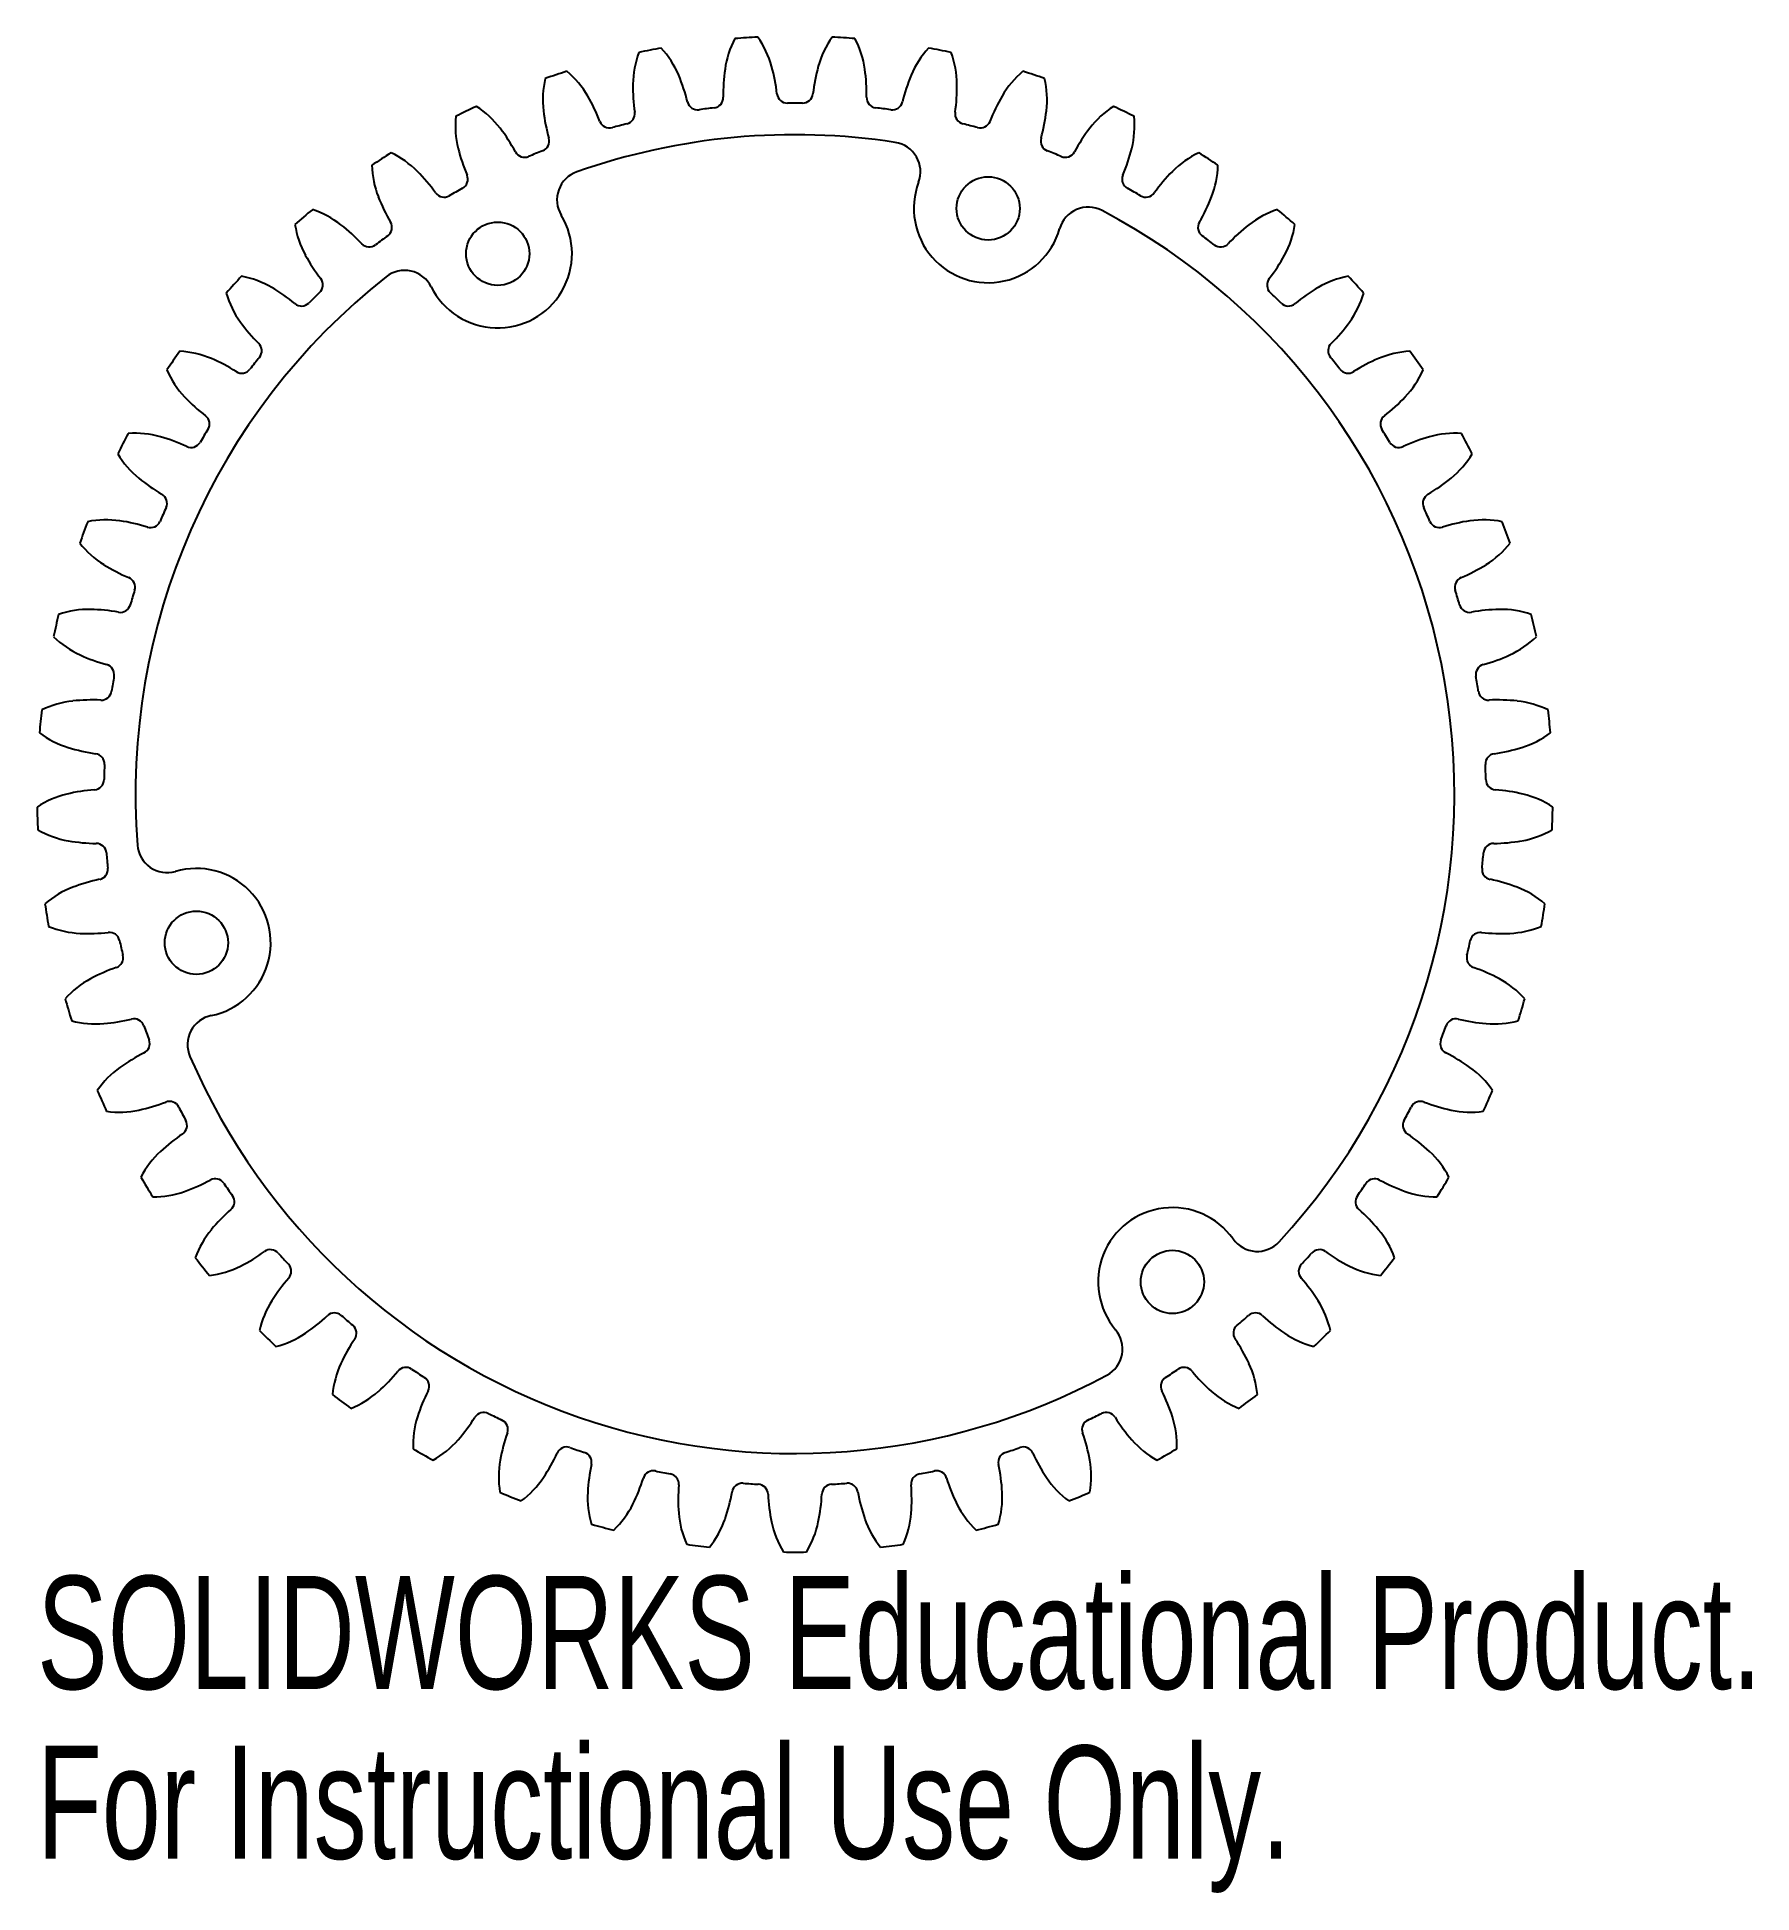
# Model space of a CAD drawing. Header units: inches. Extents: x -1.27 to 1.61, y -1.85 to 1.27.
import ezdxf

# ---------------------------------------------------------------- set-up
doc = ezdxf.new("R2010")
doc.units = ezdxf.units.IN
doc.header["$MEASUREMENT"] = 0
doc.styles.add('SLDTEXTSTYLE0', font='TXT', dxfattribs={"width": 0.7})

msp = doc.modelspace()

# ---------------------------------------------------------------- linework, layer by layer
at = {"color": 7, "linetype": 'Continuous', "lineweight": 25}
for centre in [(0.325, 0.9853), (-0.5, 0.9091), (-1.0069, -0.25), (0.635, -0.8205)]:
    msp.add_circle(centre, 0.0532, dxfattribs=at)
for centre, radius, start, end in [((0, 0), 1.275, 100.1565, 101.8843), ((-0.3404, 1.1486), 0.1571, 22.7273, 42.6389), ((0.0379, 1.1974), 0.1571, 152.055, 171.9665), ((0, 0), 1.275, 92.8096, 94.5373), ((-0.1907, 1.1827), 0.1571, 15.3804, 35.292), ((0.1907, 1.1827), 0.1571, 144.708, 164.6196), ((0, 0), 1.275, 85.4627, 87.1904), ((-0.0379, 1.1974), 0.1571, 8.0335, 27.945), ((0.3404, 1.1486), 0.1571, 137.3611, 157.2727), ((0, 0), 1.275, 78.1157, 79.8435), ((-0.1155, 1.1924), 0.1571, 159.4019, 179.3135), ((0.1818, 1.1771), 0.3024, 171.9665, 180.9289), ((-0.3308, 1.1442), 0.3024, 6.4181, 15.3804), ((0.3308, 1.1442), 0.3024, 164.6196, 173.5819), ((-0.1818, 1.1771), 0.3024, 359.0711, 8.0335), ((0.1155, 1.1924), 0.1571, 0.6865, 20.5981), ((-0.267, 1.1678), 0.1571, 166.7489, 186.6604), ((0, 0), 1.275, 107.5035, 109.2312), ((-0.4845, 1.0956), 0.1571, 30.0743, 49.9858), ((0.0298, 1.1907), 0.3024, 179.3135, 188.2758), ((-0.4744, 1.0925), 0.3024, 13.765, 22.7273), ((0.4744, 1.0925), 0.3024, 157.2727, 166.235), ((-0.0298, 1.1907), 0.3024, 351.7242, 0.6865), ((0.4845, 1.0956), 0.1571, 130.0142, 149.9257), ((0, 0), 1.275, 70.7688, 72.4965), ((0.267, 1.1678), 0.1571, 353.3396, 13.2511), ((0, 0), 1.275, 114.8504, 116.5781), ((-0.6206, 1.0247), 0.1571, 37.4212, 57.3328), ((-0.6102, 1.0228), 0.3024, 21.112, 30.0743), ((-0.1637, 1.1686), 0.0175, 193.765, 277.9746), ((-0.1381, 1.1719), 0.0175, 276.7193, 0.9289), ((-0.0129, 1.1799), 0.0175, 186.4181, 270.6277), ((0, 0), 1.1625, 89.3723, 90.6277), ((0.0129, 1.1799), 0.0175, 269.3723, 353.5819), ((0.1381, 1.1719), 0.0175, 179.0711, 263.2807), ((0.1637, 1.1686), 0.0175, 262.0254, 346.235), ((0.6102, 1.0228), 0.3024, 149.9257, 158.888), ((0.6206, 1.0247), 0.1571, 122.6672, 142.5788), ((0, 0), 1.275, 63.4219, 65.1496), ((-0.4142, 1.1241), 0.1571, 174.0958, 194.0073), ((-0.1227, 1.1847), 0.3024, 186.6604, 195.6227), ((-0.3118, 1.1381), 0.0175, 201.112, 285.3216), ((0, 0), 1.1625, 104.0662, 105.3216), ((-0.2868, 1.1446), 0.0175, 284.0662, 8.2758), ((0, 0), 1.1625, 96.7193, 97.9746), ((0, 0), 1.1625, 82.0254, 83.2807), ((0.2868, 1.1446), 0.0175, 171.7242, 255.9338), ((0, 0), 1.1625, 74.6784, 75.9338), ((0.3118, 1.1381), 0.0175, 254.6784, 338.888), ((0.1227, 1.1847), 0.3024, 344.3773, 353.3396), ((0.4142, 1.1241), 0.1571, 345.9927, 5.9042), ((-0.736, 0.9364), 0.3024, 28.4589, 37.4212), ((-0.4308, 1.0985), 0.0175, 291.4131, 15.6227), ((0, 0), 1.1093, 81.2459, 109.3101), ((0.1612, 1.0469), 0.05, 339.3798, 81.2459), ((0.4308, 1.0985), 0.0175, 164.3773, 248.5869), ((0.736, 0.9364), 0.3024, 142.5788, 151.5411), ((0, 0), 1.275, 122.1974, 123.9251), ((-0.7466, 0.9369), 0.1571, 44.7682, 64.6797), ((-0.2732, 1.1593), 0.3024, 194.0073, 202.9697), ((-0.4548, 1.0888), 0.0175, 208.4589, 292.6685), ((0, 0), 1.1625, 111.4131, 112.6685), ((0, 0), 1.1625, 67.3315, 68.5869), ((0.4548, 1.0888), 0.0175, 247.3315, 331.5411), ((0.2732, 1.1593), 0.3024, 337.0303, 345.9927), ((0.7466, 0.9369), 0.1571, 115.3203, 135.2318), ((0, 0), 1.275, 56.0749, 57.8026), ((-0.5545, 1.0619), 0.1571, 181.4427, 201.3543), ((-0.8497, 0.8346), 0.3024, 35.8058, 44.7682), ((-0.5677, 1.0344), 0.0175, 298.7601, 22.9697), ((-0.3503, 0.9997), 0.05, 109.3101, 211.1762), ((0.5677, 1.0344), 0.0175, 157.0303, 241.2399), ((0.8497, 0.8346), 0.3024, 135.2318, 144.1942), ((0.5545, 1.0619), 0.1571, 338.6457, 358.5573), ((-0.4192, 1.1148), 0.3024, 201.3543, 210.3166), ((-0.5903, 1.0218), 0.0175, 215.8058, 300.0154), ((0, 0), 1.1625, 118.7601, 120.0154), ((0.325, 0.9853), 0.125, 159.3798, 344.1095), ((0, 0), 1.1625, 59.9846, 61.2399), ((0.5903, 1.0218), 0.0175, 239.9846, 324.1942), ((0.4192, 1.1148), 0.3024, 329.6834, 338.6457), ((0, 0), 1.275, 129.5443, 131.272), ((-0.8602, 0.8338), 0.1571, 52.1151, 72.0267), ((-0.5, 0.9091), 0.125, 206.4465, 31.1762), ((0.4933, 0.9374), 0.05, 62.2433, 164.1095), ((0, 0), 1.1093, 317.2391, 62.2433), ((0.8602, 0.8338), 0.1571, 107.9733, 127.8849), ((0, 0), 1.275, 48.728, 50.4557), ((-0.6858, 0.9823), 0.1571, 188.7897, 208.7012), ((-0.9494, 0.7191), 0.3024, 43.1528, 52.1151), ((0, 0), 1.1625, 126.107, 127.3624), ((-0.6954, 0.9533), 0.0175, 306.107, 30.3166), ((0.6954, 0.9533), 0.0175, 149.6834, 233.893), ((0, 0), 1.1625, 52.6376, 53.893), ((0.9494, 0.7191), 0.3024, 127.8849, 136.8472), ((0.6858, 0.9823), 0.1571, 331.2988, 351.2103), ((-0.5584, 1.052), 0.3024, 208.7012, 217.6636), ((-0.7161, 0.9379), 0.0175, 223.1528, 307.3624), ((0.7161, 0.9379), 0.0175, 232.6376, 316.8472), ((0.5584, 1.052), 0.3024, 322.3364, 331.2988), ((-0.6567, 0.8311), 0.05, 26.4465, 128.3127), ((0, 0), 1.1093, 128.3127, 184.4421), ((0, 0), 1.275, 136.8912, 138.619), ((-0.9598, 0.7169), 0.1571, 59.462, 79.3736), ((-1.0336, 0.5918), 0.3024, 50.4997, 59.462), ((0, 0), 1.1625, 133.4539, 134.7093), ((-0.8116, 0.8566), 0.0175, 313.4539, 37.6636), ((0.8116, 0.8566), 0.0175, 142.3364, 226.5461), ((0, 0), 1.1625, 45.2907, 46.5461), ((1.0336, 0.5918), 0.3024, 120.538, 129.5003), ((0.9598, 0.7169), 0.1571, 100.6264, 120.538), ((0, 0), 1.275, 41.381, 43.1088), ((-0.8058, 0.8865), 0.1571, 196.1366, 216.0482), ((-0.8301, 0.8386), 0.0175, 230.4997, 314.7093), ((0.8301, 0.8386), 0.0175, 225.2907, 309.5003), ((0.8058, 0.8865), 0.1571, 323.9518, 343.8634), ((-0.6883, 0.972), 0.3024, 216.0482, 225.0105), ((0.6883, 0.972), 0.3024, 314.9895, 323.9518), ((-0.9144, 0.7458), 0.0175, 320.8009, 45.0105), ((0.9144, 0.7458), 0.0175, 134.9895, 219.1991), ((0, 0), 1.275, 144.2382, 145.9659), ((-1.0436, 0.5883), 0.1571, 66.809, 86.7205), ((-1.1008, 0.4548), 0.3024, 57.8466, 66.809), ((0, 0), 1.1625, 140.8009, 142.0563), ((0, 0), 1.1625, 37.9437, 39.1991), ((1.1008, 0.4548), 0.3024, 113.191, 122.1534), ((1.0436, 0.5883), 0.1571, 93.2795, 113.191), ((0, 0), 1.275, 34.0341, 35.7618), ((-0.9125, 0.7762), 0.1571, 203.4836, 223.3951), ((-0.9306, 0.7256), 0.0175, 237.8466, 322.0563), ((0.9306, 0.7256), 0.0175, 217.9437, 302.1534), ((0.9125, 0.7762), 0.1571, 316.6049, 336.5164), ((-0.8069, 0.876), 0.3024, 223.3951, 232.3574), ((0.8069, 0.876), 0.3024, 307.6426, 316.6049), ((-1.0023, 0.6227), 0.0175, 328.1478, 52.3574), ((1.0023, 0.6227), 0.0175, 127.6426, 211.8522), ((0, 0), 1.275, 151.5851, 153.3128), ((-1.1103, 0.45), 0.1571, 74.1559, 94.0675), ((-1.1499, 0.3102), 0.3024, 65.1936, 74.1559), ((0, 0), 1.1625, 148.1478, 149.4032), ((0, 0), 1.1625, 30.5968, 31.8522), ((1.1499, 0.3102), 0.3024, 105.8441, 114.8064), ((1.1103, 0.45), 0.1571, 85.9325, 105.8441), ((0, 0), 1.275, 26.6872, 28.4149), ((-1.0043, 0.6531), 0.1571, 210.8305, 230.742), ((-1.0157, 0.6006), 0.0175, 245.1936, 329.4032), ((1.0157, 0.6006), 0.0175, 210.5968, 294.8064), ((1.0043, 0.6531), 0.1571, 309.258, 329.1695), ((-0.9123, 0.7656), 0.3024, 230.742, 239.7044), ((0.9123, 0.7656), 0.3024, 300.2956, 309.258), ((-1.0737, 0.4894), 0.0175, 335.4948, 59.7044), ((1.0737, 0.4894), 0.0175, 120.2956, 204.5052), ((0, 0), 1.1625, 155.4948, 156.7501), ((0, 0), 1.1625, 23.2499, 24.5052), ((0, 0), 1.275, 158.9321, 160.6598), ((-1.1587, 0.3043), 0.1571, 81.5029, 101.4144), ((-1.1801, 0.1607), 0.3024, 72.5405, 81.5029), ((-1.0842, 0.4658), 0.0175, 252.5405, 336.7501), ((1.0842, 0.4658), 0.0175, 203.2499, 287.4595), ((1.1801, 0.1607), 0.3024, 98.4971, 107.4595), ((1.1587, 0.3043), 0.1571, 78.5856, 98.4971), ((0, 0), 1.275, 19.3402, 21.0679), ((-1.0796, 0.5194), 0.1571, 218.1774, 238.089), ((1.0796, 0.5194), 0.1571, 301.911, 321.8226), ((-1.0028, 0.6427), 0.3024, 238.089, 247.0513), ((1.0028, 0.6427), 0.3024, 292.9487, 301.911), ((-1.1275, 0.3481), 0.0175, 342.8417, 67.0513), ((1.1275, 0.3481), 0.0175, 112.9487, 197.1583), ((-1.1348, 0.3233), 0.0175, 259.8875, 344.0971), ((0, 0), 1.1625, 162.8417, 164.0971), ((0, 0), 1.1625, 15.9029, 17.1583), ((1.1348, 0.3233), 0.0175, 195.9029, 280.1125), ((0, 0), 1.275, 166.279, 168.0067), ((-1.1881, 0.1537), 0.1571, 88.8498, 108.7613), ((-1.191, 0.0084), 0.3024, 79.8875, 88.8498), ((1.191, 0.0084), 0.3024, 91.1502, 100.1125), ((1.1881, 0.1537), 0.1571, 71.2387, 91.1502), ((0, 0), 1.275, 11.9933, 13.721), ((-1.1371, 0.377), 0.1571, 225.5244, 245.4359), ((1.1371, 0.377), 0.1571, 294.5641, 314.4756), ((-1.0767, 0.5092), 0.3024, 245.4359, 254.3983), ((1.0767, 0.5092), 0.3024, 285.6017, 294.5641), ((-1.1627, 0.2011), 0.0175, 350.1886, 74.3983), ((0, 0), 1.1625, 170.1886, 171.444), ((1.1627, 0.2011), 0.0175, 105.6017, 189.8114), ((0, 0), 1.1625, 8.556, 9.8114), ((-1.198, 0.0005), 0.1571, 96.1967, 116.1083), ((-1.1823, -0.1439), 0.3024, 87.2344, 96.1967), ((-1.1669, 0.1756), 0.0175, 267.2344, 351.444), ((1.1669, 0.1756), 0.0175, 188.556, 272.7656), ((1.1823, -0.1439), 0.3024, 83.8033, 92.7656), ((1.198, 0.0005), 0.1571, 63.8917, 83.8033), ((0, 0), 1.275, 173.6259, 175.3537), ((0, 0), 1.275, 4.6463, 6.3741), ((-1.176, 0.2285), 0.1571, 232.8713, 252.7829), ((1.176, 0.2285), 0.1571, 287.2171, 307.1287), ((-1.133, 0.3673), 0.3024, 252.7829, 261.7452), ((-1.1789, 0.0507), 0.0175, 357.5356, 81.7452), ((1.1789, 0.0507), 0.0175, 98.2548, 182.4644), ((1.133, 0.3673), 0.3024, 278.2548, 287.2171), ((0, 0), 1.1625, 177.5356, 178.791), ((0, 0), 1.1625, 1.209, 2.4644), ((-1.1882, -0.1527), 0.1571, 103.5437, 123.4552), ((-1.1542, -0.294), 0.3024, 94.5813, 103.5437), ((-1.1797, 0.0249), 0.0175, 274.5813, 358.791), ((1.1797, 0.0249), 0.0175, 181.209, 265.4187), ((1.1542, -0.294), 0.3024, 76.4563, 85.4187), ((1.1882, -0.1527), 0.1571, 56.5448, 76.4563), ((0, 0), 1.275, 180.9729, 182.7006), ((0, 0), 1.275, 357.2994, 359.0271), ((-1.1956, 0.0763), 0.1571, 240.2182, 260.1298), ((1.1956, 0.0763), 0.1571, 279.8702, 299.7818), ((-1.1706, 0.2194), 0.3024, 260.1298, 269.0921), ((-1.1757, -0.1004), 0.0175, 4.8825, 89.0921), ((-1.0561, -0.082), 0.05, 184.4421, 286.3083), ((1.1757, -0.1004), 0.0175, 90.9079, 175.1175), ((1.1706, 0.2194), 0.3024, 270.9079, 279.8702), ((-1.1732, -0.1262), 0.0175, 281.9283, 6.1379), ((0, 0), 1.1625, 184.8825, 186.1379), ((1.1732, -0.1262), 0.0175, 173.8621, 258.0717), ((0, 0), 1.1625, 353.8621, 355.1175), ((-1.1071, -0.4391), 0.3024, 101.9283, 110.8906), ((-1.0069, -0.25), 0.125, 281.5786, 106.3083), ((1.1071, -0.4391), 0.3024, 69.1094, 78.0717), ((-1.1589, -0.3034), 0.1571, 110.8906, 130.8022), ((0, 0), 1.275, 188.3198, 190.0475), ((1.1589, -0.3034), 0.1571, 49.1978, 69.1094), ((0, 0), 1.275, 349.9525, 351.6802), ((-1.1955, -0.0772), 0.1571, 247.5652, 267.4767), ((-1.1891, 0.0679), 0.3024, 267.4767, 276.4391), ((-1.1532, -0.25), 0.0175, 12.2295, 96.4391), ((0, 0), 1.1625, 192.2295, 193.4848), ((0, 0), 1.1625, 346.5152, 347.7705), ((1.1532, -0.25), 0.0175, 83.5609, 167.7705), ((1.1891, 0.0679), 0.3024, 263.5609, 272.5233), ((1.1955, -0.0772), 0.1571, 272.5233, 292.4348), ((-1.1475, -0.2752), 0.0175, 289.2752, 13.4848), ((1.1475, -0.2752), 0.0175, 166.5152, 250.7248), ((-1.1106, -0.4491), 0.1571, 118.2375, 138.1491), ((-1.0419, -0.5771), 0.3024, 109.2752, 118.2375), ((1.0419, -0.5771), 0.3024, 61.7625, 70.7248), ((1.1106, -0.4491), 0.1571, 41.8509, 61.7625), ((0, 0), 1.275, 195.6668, 197.3945), ((-0.9718, -0.4214), 0.05, 101.5786, 203.4447), ((0, 0), 1.275, 342.6055, 344.3332), ((-1.1758, -0.2295), 0.1571, 254.9121, 274.8237), ((-1.188, -0.0847), 0.3024, 274.8237, 283.786), ((-1.1118, -0.3954), 0.0175, 19.5764, 103.786), ((0, 0), 1.1625, 199.5764, 200.8318), ((0, 0), 1.1625, 339.1682, 340.4236), ((1.1118, -0.3954), 0.0175, 76.214, 160.4236), ((1.188, -0.0847), 0.3024, 256.214, 265.1763), ((1.1758, -0.2295), 0.1571, 265.1763, 285.0879), ((-0.9595, -0.7056), 0.3024, 116.6222, 125.5845), ((-1.1029, -0.4196), 0.0175, 296.6222, 20.8318), ((1.1029, -0.4196), 0.0175, 159.1682, 243.3778), ((0.9595, -0.7056), 0.3024, 54.4155, 63.3778), ((-1.0441, -0.5875), 0.1571, 125.5845, 145.496), ((0, 0), 1.1093, 203.4447, 298.2364), ((1.0441, -0.5875), 0.1571, 34.504, 54.4155), ((0, 0), 1.275, 203.0137, 204.7414), ((0, 0), 1.275, 335.2586, 336.9863), ((-1.1674, -0.2359), 0.3024, 282.1706, 291.1329), ((-1.0521, -0.5343), 0.0175, 26.9233, 111.1329), ((0, 0), 1.1625, 206.9233, 208.1787), ((0, 0), 1.1625, 331.8213, 333.0767), ((1.0521, -0.5343), 0.0175, 68.8671, 153.0767), ((1.1674, -0.2359), 0.3024, 248.8671, 257.8294), ((-1.1368, -0.3779), 0.1571, 262.2591, 282.1706), ((-1.0401, -0.5572), 0.0175, 303.9691, 28.1787), ((1.0401, -0.5572), 0.0175, 151.8213, 236.0309), ((1.1368, -0.3779), 0.1571, 257.8294, 277.7409), ((-0.8614, -0.8225), 0.3024, 123.9691, 132.9314), ((0.8614, -0.8225), 0.3024, 47.0686, 56.0309), ((-0.9604, -0.7161), 0.1571, 132.9314, 152.843), ((0.9604, -0.7161), 0.1571, 27.157, 47.0686), ((0, 0), 1.275, 210.3606, 212.0883), ((-1.1277, -0.3833), 0.3024, 289.5176, 298.4799), ((-0.9751, -0.6645), 0.0175, 34.2703, 118.4799), ((0, 0), 1.1625, 214.2703, 215.5256), ((0, 0), 1.1625, 324.4744, 325.7297), ((0.9751, -0.6645), 0.0175, 61.5201, 145.7297), ((1.1277, -0.3833), 0.3024, 241.5201, 250.4824), ((0, 0), 1.275, 327.9117, 329.6394), ((-1.0791, -0.5202), 0.1571, 269.606, 289.5176), ((-0.9603, -0.6857), 0.0175, 311.316, 35.5256), ((0.9603, -0.6857), 0.0175, 144.4744, 228.684), ((1.0791, -0.5202), 0.1571, 250.4824, 270.394), ((-0.7492, -0.9259), 0.3024, 131.316, 140.2784), ((0.635, -0.8205), 0.125, 35.3729, 220.1026), ((0.7492, -0.9259), 0.3024, 39.7216, 48.684), ((-0.8609, -0.8331), 0.1571, 140.2784, 160.1899), ((0.7777, -0.7192), 0.05, 215.3729, 317.2391), ((0.8609, -0.8331), 0.1571, 19.8101, 39.7216), ((0, 0), 1.275, 217.7076, 219.4353), ((-1.0694, -0.5243), 0.3024, 296.8645, 305.8268), ((-0.8822, -0.7837), 0.0175, 41.6172, 125.8268), ((0, 0), 1.1625, 221.6172, 222.8726), ((0, 0), 1.1625, 317.1274, 318.3828), ((0.8822, -0.7837), 0.0175, 54.1732, 138.3828), ((1.0694, -0.5243), 0.3024, 234.1732, 243.1355), ((0, 0), 1.275, 320.5647, 322.2924), ((-1.0038, -0.6539), 0.1571, 276.9529, 296.8645), ((-0.8648, -0.8028), 0.0175, 318.663, 42.8726), ((0.8648, -0.8028), 0.0175, 137.1274, 221.337), ((1.0038, -0.6539), 0.1571, 243.1355, 263.0471), ((-0.6246, -1.0141), 0.3024, 138.663, 147.6253), ((0.6246, -1.0141), 0.3024, 32.3747, 41.337), ((-0.7473, -0.9363), 0.1571, 147.6253, 167.5369), ((-0.7747, -0.8901), 0.0175, 48.9642, 133.1738), ((0.7747, -0.8901), 0.0175, 46.8262, 131.0358), ((0.7473, -0.9363), 0.1571, 12.4631, 32.3747), ((0, 0), 1.275, 225.0545, 226.7822), ((-0.9936, -0.6568), 0.3024, 304.2114, 313.1738), ((0, 0), 1.1625, 228.9642, 230.2195), ((-0.755, -0.9068), 0.0175, 326.0099, 50.2195), ((0.5011, -0.9332), 0.05, 298.2364, 40.1026), ((0.755, -0.9068), 0.0175, 129.7805, 213.9901), ((0, 0), 1.1625, 309.7805, 311.0358), ((0.9936, -0.6568), 0.3024, 226.8262, 235.7886), ((0, 0), 1.275, 313.2178, 314.9455), ((-0.9119, -0.7769), 0.1571, 284.2999, 304.2114), ((-0.4898, -1.0857), 0.3024, 146.0099, 154.9722), ((0.4898, -1.0857), 0.3024, 25.0278, 33.9901), ((0.9119, -0.7769), 0.1571, 235.7886, 255.7001), ((-0.6214, -1.0242), 0.1571, 154.9722, 174.8838), ((-0.6545, -0.9818), 0.0175, 56.3111, 140.5207), ((0, 0), 1.1625, 236.3111, 237.5665), ((0, 0), 1.1625, 302.4335, 303.6889), ((0.6545, -0.9818), 0.0175, 39.4793, 123.6889), ((0.6214, -1.0242), 0.1571, 5.1162, 25.0278), ((-0.9014, -0.7785), 0.3024, 311.5584, 320.5207), ((-0.6329, -0.9959), 0.0175, 333.3568, 57.5665), ((0.6329, -0.9959), 0.0175, 122.4335, 206.6432), ((0.9014, -0.7785), 0.3024, 219.4793, 228.4416), ((0, 0), 1.275, 232.4014, 234.1292), ((-0.8051, -0.8872), 0.1571, 291.6468, 311.5584), ((-0.3469, -1.1394), 0.3024, 153.3568, 162.3192), ((0.3469, -1.1394), 0.3024, 17.6808, 26.6432), ((0.8051, -0.8872), 0.1571, 228.4416, 248.3532), ((0, 0), 1.275, 305.8708, 307.5986), ((-0.4854, -1.0953), 0.1571, 162.3192, 182.2307), ((-0.7945, -0.8873), 0.3024, 318.9053, 327.8676), ((-0.5236, -1.0575), 0.0175, 63.658, 147.8676), ((0, 0), 1.1625, 243.658, 244.9134), ((-0.5003, -1.0687), 0.0175, 340.7038, 64.9134), ((0.5003, -1.0687), 0.0175, 115.0866, 199.2962), ((0, 0), 1.1625, 295.0866, 296.342), ((0.5236, -1.0575), 0.0175, 32.1324, 116.342), ((0.7945, -0.8873), 0.3024, 212.1324, 221.0947), ((0.4854, -1.0953), 0.1571, 357.7693, 17.6808), ((-0.685, -0.9828), 0.1571, 298.9938, 318.9053), ((-0.1984, -1.1744), 0.3024, 160.7038, 169.6661), ((0.1984, -1.1744), 0.3024, 10.3339, 19.2962), ((0.685, -0.9828), 0.1571, 221.0947, 241.0062), ((0, 0), 1.275, 239.7484, 241.4761), ((-0.3413, -1.1483), 0.1571, 169.6661, 189.5777), ((-0.6745, -0.9816), 0.3024, 326.2522, 335.2146), ((-0.3841, -1.1157), 0.0175, 71.005, 155.2146), ((0, 0), 1.1625, 251.005, 252.2603), ((-0.3595, -1.1239), 0.0175, 348.0507, 72.2603), ((0.3595, -1.1239), 0.0175, 107.7397, 191.9493), ((0, 0), 1.1625, 287.7397, 288.995), ((0.3841, -1.1157), 0.0175, 24.7854, 108.995), ((0.6745, -0.9816), 0.3024, 204.7854, 213.7478), ((0.3413, -1.1483), 0.1571, 350.4223, 10.3339), ((0, 0), 1.275, 298.5239, 300.2516), ((-0.5537, -1.0624), 0.1571, 306.3407, 326.2522), ((-0.0466, -1.1901), 0.3024, 168.0507, 177.0131), ((-0.5434, -1.0598), 0.3024, 333.5992, 342.5615), ((-0.2382, -1.1557), 0.0175, 78.3519, 162.5615), ((0, 0), 1.1625, 258.3519, 259.6073), ((-0.2129, -1.1606), 0.0175, 355.3977, 79.6073), ((0.2129, -1.1606), 0.0175, 100.3927, 184.6023), ((0, 0), 1.1625, 280.3927, 281.6481), ((0.2382, -1.1557), 0.0175, 17.4385, 101.6481), ((0.5434, -1.0598), 0.3024, 197.4385, 206.4008), ((0.0466, -1.1901), 0.3024, 2.9869, 11.9493), ((0.5537, -1.0624), 0.1571, 213.7478, 233.6593), ((0, 0), 1.275, 247.0953, 248.823), ((-0.1917, -1.1826), 0.1571, 177.0131, 196.9246), ((0.106, -1.1863), 0.3024, 175.3977, 184.36), ((-0.4034, -1.1206), 0.3024, 340.9461, 349.9085), ((-0.0885, -1.1767), 0.0175, 85.6988, 169.9085), ((0, 0), 1.1625, 265.6988, 266.9542), ((-0.0627, -1.1783), 0.0175, 2.7446, 86.9542), ((0.2568, -1.163), 0.3024, 182.7446, 191.7069), ((-0.2568, -1.163), 0.3024, 348.2931, 357.2554), ((0.0627, -1.1783), 0.0175, 93.0458, 177.2554), ((0, 0), 1.1625, 273.0458, 274.3012), ((0.0885, -1.1767), 0.0175, 10.0915, 94.3012), ((0.4034, -1.1206), 0.3024, 190.0915, 199.0539), ((-0.106, -1.1863), 0.3024, 355.64, 4.6023), ((0.1917, -1.1826), 0.1571, 343.0754, 2.9869), ((0, 0), 1.275, 291.177, 292.9047), ((-0.4133, -1.1244), 0.1571, 313.6876, 333.5992), ((-0.0389, -1.1974), 0.1571, 184.36, 204.2715), ((0.0389, -1.1974), 0.1571, 335.7285, 355.64), ((0.4133, -1.1244), 0.1571, 206.4008, 226.3124), ((0, 0), 1.275, 254.4423, 256.17), ((-0.2661, -1.1681), 0.1571, 321.0346, 340.9461), ((0.1146, -1.1925), 0.1571, 191.7069, 211.6185), ((-0.1146, -1.1925), 0.1571, 328.3815, 348.2931), ((0.2661, -1.1681), 0.1571, 199.0539, 218.9654), ((0, 0), 1.275, 283.83, 285.5577), ((0, 0), 1.275, 261.7892, 263.5169), ((0, 0), 1.275, 269.1361, 270.8639), ((0, 0), 1.275, 276.4831, 278.2108)]:
    msp.add_arc(centre, radius, start, end, dxfattribs=at)

# ---------------------------------------------------------------- texts
at = {"color": 7, "linetype": 'Continuous', "char_height": 0.1903, "attachment_point": 1, "style": 'SLDTEXTSTYLE0'}
for s, insert in [('SOLIDWORKS Educational Product.', (-1.2748, -1.3151)), ('For Instructional Use Only.', (-1.2748, -1.6006))]:
    msp.add_mtext(s, dxfattribs=dict(at, insert=insert))

doc.saveas('drawing.dxf')
